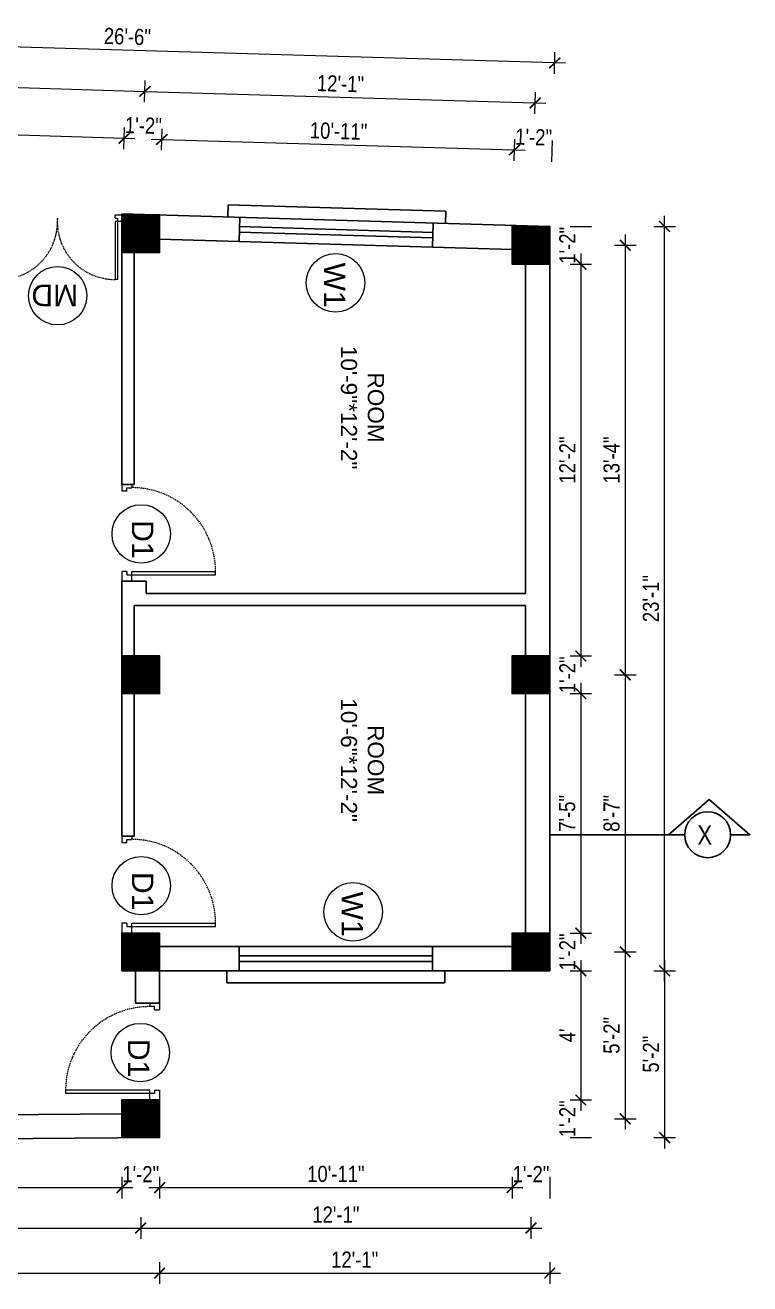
# Model space of a CAD drawing. Header units: inches. Extents: x -9985691 to 3643, y -3270716 to 4788.
# Drawn here: x -4964592.8 to -4964323.3, y -3264200.2 to -3263732.4 of the extents above; entities that cross this region are included whole.
import ezdxf

# ---------------------------------------------------------------- set-up
doc = ezdxf.new("R2010")
doc.units = ezdxf.units.IN
doc.header["$LTSCALE"] = 2
doc.header["$MEASUREMENT"] = 0
doc.header["$PDMODE"] = 34
doc.linetypes.add('HIDDEN', pattern=[0.375, 0.25, -0.125])
doc.layers.get('0').update_dxf_attribs({"linetype": 'CONTINUOUS'})
doc.layers.get('DEFPOINTS').update_dxf_attribs({"color": 141, "linetype": 'CONTINUOUS'})
doc.layers.add('A-Hatch', color=7, linetype='CONTINUOUS')
for name, color, linetype, lineweight in [('Annotate-Lite.w', 177, 'CONTINUOUS', 9), ('DIM 1-100', 4, 'CONTINUOUS', 13), ('Door-Window.w', 4, 'CONTINUOUS', 15), ('TEXT', 181, 'CONTINUOUS', 25)]:
    doc.layers.add(name, color=color, linetype=linetype, lineweight=lineweight)
doc.styles.add('ARAIL', font='ARIALN.TTF')
doc.styles.add('arial.', font='arial.ttf')
doc.styles.add('gaurav', font='arial.ttf')
doc.styles.get("Standard").update_dxf_attribs({"font": 'ARIALN.TTF'})
doc.dimstyles.new('1 by 96', dxfattribs={"dimtxt": 6, "dimasz": 4, "dimexe": 4, "dimexo": 4, "dimgap": 2, "dimtad": 1, "dimdec": 0, "dimzin": 0, "dimdsep": 46, "dimlunit": 4, "dimtxsty": 'Standard', "dimblk": 'ARCHTICK', "dimcen": 0, "dimdle": 4, "dimadec": 0, "dimazin": 0, "dimtfac": 1, "dimtdec": 0, "dimtix": 1, "dimtofl": 0, "dimtmove": 1, "dimatfit": 3, "dimldrblk": 'ARCHTICK', "dimfxl": 4, "dimfxlon": 1, "dimtolj": 1, "dimtzin": 0, "dimlwd": -1, "dimlwe": -1, "dimarcsym": 0})

# ---------------------------------------------------------------- blocks, each defined once
blk = doc.blocks.new('FDFDRE')
at = {"ltscale": 3}
for p, q in [((165701.11, -58637.82), (165701.1, -58641.5)), ((165704.78, -58637.83), (165701.11, -58637.82)), ((165704.78, -58639.66), (165703.55, -58639.66)), ((165703.55, -58639.66), (165703.55, -58641.5)), ((165704.78, -58639.66), (165704.78, -58637.83)), ((165766.98, -58637.83), (165770.65, -58637.82)), ((165766.98, -58639.66), (165766.98, -58637.83)), ((165766.98, -58639.66), (165768.2, -58639.66)), ((165768.2, -58639.66), (165768.2, -58641.5)), ((165770.65, -58637.82), (165770.65, -58641.5)), ((165701.1, -58641.5), (165703.55, -58641.5)), ((165703.55, -58641.5), (165703.53, -58672.63)), ((165703.55, -58641.5), (165704.78, -58641.5)), ((165704.78, -58641.5), (165704.76, -58672.65)), ((165766.98, -58641.5), (165767, -58672.65)), ((165768.2, -58641.5), (165766.98, -58641.5)), ((165770.65, -58641.5), (165768.2, -58641.5)), ((165768.2, -58641.5), (165768.22, -58672.63)), ((165703.53, -58672.63), (165704.76, -58672.65)), ((165768.22, -58672.63), (165767, -58672.65))]:
    blk.add_line(p, q, dxfattribs=at)
at = {"layer": 'Door-Window.w', "color": 9, "linetype": 'HIDDEN', "lineweight": 18}
for centre, start, end in [((165704.78, -58641.5), 269.96183, 3.38353), ((165766.98, -58641.5), 176.61647, 270.03817)]:
    blk.add_arc(centre, 31.16, start, end, dxfattribs=at)
blk = doc.blocks.new('3-0')
at = {"ltscale": 3}
for p, q in [((11063.05, 10097.68), (11065.97, 10099.9)), ((11063.05, 10097.68), (11064.53, 10095.73)), ((11065.25, 10097.81), (11066.71, 10098.92)), ((11065.99, 10096.84), (11065.25, 10097.81)), ((11065.97, 10099.9), (11066.71, 10098.92)), ((11065.99, 10096.84), (11064.53, 10095.73)), ((11085.5, 10074.13), (11110.32, 10092.96)), ((11111.05, 10091.97), (11110.32, 10092.96)), ((11086.24, 10073.15), (11111.05, 10091.97)), ((11086.24, 10073.15), (11085.5, 10074.13)), ((11084.04, 10073.02), (11082.57, 10071.91)), ((11082.57, 10071.91), (11084.79, 10068.98)), ((11084.04, 10073.02), (11084.78, 10072.04)), ((11084.78, 10072.04), (11086.24, 10073.15)), ((11084.79, 10068.98), (11087.72, 10071.2)), ((11087.72, 10071.2), (11086.24, 10073.15))]:
    blk.add_line(p, q, dxfattribs=at)
at = {"layer": 'Door-Window.w', "color": 9, "linetype": 'HIDDEN', "lineweight": 18}
blk.add_arc((11085.5, 10074.13), 31.16, 37.1906, 127.1465, dxfattribs=at)
blk = doc.blocks.new('*D1332')
at = {"layer": 'DEFPOINTS', "color": 0, "ltscale": 0.5, "transparency": 16777216}
for p in [(-4964397.7, -3263807.25), (-4964397.7, -3263821.25), (-4964386.16, -3263821.25)]:
    blk.add_point(p, dxfattribs=at)
at = {"layer": 'DIM 1-100', "color": 0, "ltscale": 0.5, "transparency": 16777216}
for p, q in [((-4964390.16, -3263807.25), (-4964382.16, -3263807.25)), ((-4964390.16, -3263821.25), (-4964382.16, -3263821.25))]:
    blk.add_line(p, q, dxfattribs=at)
at = {"layer": 'DIM 1-100', "color": 0, "ltscale": 0.5, "transparency": 16777216, "insert": (-4964391.17, -3263814.25), "char_height": 6, "attachment_point": 5, "rotation": 90}
blk.add_mtext('\\A1;1\'-2"', dxfattribs=at)
blk = doc.blocks.new('_ArchTick')
at = {"color": 0, "linetype": 'ByBlock', "const_width": 0.15}
blk.add_lwpolyline([(-0.5, -0.5), (0.5, 0.5)], dxfattribs=at)
blk = doc.blocks.new('*D1333')
at = {"layer": 'DEFPOINTS', "color": 0, "ltscale": 0.5, "transparency": 16777216}
for p in [(-4964397.7, -3263821.25), (-4964397.7, -3263966.89), (-4964386.16, -3263966.89)]:
    blk.add_point(p, dxfattribs=at)
at = {"layer": 'DIM 1-100', "color": 0, "ltscale": 0.5, "transparency": 16777216}
for p, q in [((-4964390.16, -3263821.25), (-4964382.16, -3263821.25)), ((-4964386.16, -3263817.25), (-4964386.16, -3263970.89)), ((-4964390.16, -3263966.89), (-4964382.16, -3263966.89))]:
    blk.add_line(p, q, dxfattribs=at)
at = {"layer": 'DIM 1-100', "color": 0, "ltscale": 0.5, "transparency": 16777216, "xscale": 4, "yscale": 4, "zscale": 4}
for p, rotation in [((-4964386.16, -3263821.25), 90), ((-4964386.16, -3263966.89), 270)]:
    blk.add_blockref('_ArchTick', p, dxfattribs=dict(at, rotation=rotation))
at = {"layer": 'DIM 1-100', "color": 0, "ltscale": 0.5, "transparency": 16777216, "insert": (-4964391.17, -3263894.07), "char_height": 6, "attachment_point": 5, "rotation": 90}
blk.add_mtext('\\A1;12\'-2"', dxfattribs=at)
blk = doc.blocks.new('*D1334')
at = {"layer": 'DEFPOINTS', "color": 0, "ltscale": 0.5, "transparency": 16777216}
for p in [(-4964397.7, -3263966.89), (-4964397.7, -3263980.89), (-4964386.16, -3263980.89)]:
    blk.add_point(p, dxfattribs=at)
at = {"layer": 'DIM 1-100', "color": 0, "ltscale": 0.5, "transparency": 16777216}
for p, q in [((-4964390.16, -3263966.89), (-4964382.16, -3263966.89)), ((-4964390.16, -3263980.89), (-4964382.16, -3263980.89))]:
    blk.add_line(p, q, dxfattribs=at)
at = {"layer": 'DIM 1-100', "color": 0, "ltscale": 0.5, "transparency": 16777216, "insert": (-4964391.17, -3263973.89), "char_height": 6, "attachment_point": 5, "rotation": 90}
blk.add_mtext('\\A1;1\'-2"', dxfattribs=at)
blk = doc.blocks.new('*D1335')
at = {"layer": 'DEFPOINTS', "color": 0, "ltscale": 0.5, "transparency": 16777216}
for p in [(-4964397.7, -3263980.89), (-4964397.7, -3264069.89), (-4964386.16, -3264069.89)]:
    blk.add_point(p, dxfattribs=at)
at = {"layer": 'DIM 1-100', "color": 0, "ltscale": 0.5, "transparency": 16777216}
for p, q in [((-4964390.16, -3263980.89), (-4964382.16, -3263980.89)), ((-4964386.16, -3263976.89), (-4964386.16, -3264073.89)), ((-4964390.16, -3264069.89), (-4964382.16, -3264069.89))]:
    blk.add_line(p, q, dxfattribs=at)
at = {"layer": 'DIM 1-100', "color": 0, "ltscale": 0.5, "transparency": 16777216, "xscale": 4, "yscale": 4, "zscale": 4}
for p, rotation in [((-4964386.16, -3263980.89), 90), ((-4964386.16, -3264069.89), 270)]:
    blk.add_blockref('_ArchTick', p, dxfattribs=dict(at, rotation=rotation))
at = {"layer": 'DIM 1-100', "color": 0, "ltscale": 0.5, "transparency": 16777216, "insert": (-4964391.21, -3264025.39), "char_height": 6, "attachment_point": 5, "rotation": 90}
blk.add_mtext('\\A1;7\'-5"', dxfattribs=at)
blk = doc.blocks.new('*D1336')
at = {"layer": 'DEFPOINTS', "color": 0, "ltscale": 0.5, "transparency": 16777216}
for p in [(-4964397.7, -3264069.89), (-4964397.7, -3264083.89), (-4964386.16, -3264083.89)]:
    blk.add_point(p, dxfattribs=at)
at = {"layer": 'DIM 1-100', "color": 0, "ltscale": 0.5, "transparency": 16777216}
for p, q in [((-4964390.16, -3264069.89), (-4964382.16, -3264069.89)), ((-4964390.16, -3264083.89), (-4964382.16, -3264083.89))]:
    blk.add_line(p, q, dxfattribs=at)
at = {"layer": 'DIM 1-100', "color": 0, "ltscale": 0.5, "transparency": 16777216, "insert": (-4964391.17, -3264076.89), "char_height": 6, "attachment_point": 5, "rotation": 90}
blk.add_mtext('\\A1;1\'-2"', dxfattribs=at)
blk = doc.blocks.new('*D1337')
at = {"layer": 'DEFPOINTS', "color": 0, "ltscale": 0.5, "transparency": 16777216}
for p in [(-4964397.7, -3264083.89), (-4964542.82, -3264131.91), (-4964386.16, -3264131.91)]:
    blk.add_point(p, dxfattribs=at)
at = {"layer": 'DIM 1-100', "color": 0, "ltscale": 0.5, "transparency": 16777216}
for p, q in [((-4964386.16, -3264079.89), (-4964386.16, -3264135.91)), ((-4964390.16, -3264083.89), (-4964382.16, -3264083.89)), ((-4964390.16, -3264131.91), (-4964382.16, -3264131.91))]:
    blk.add_line(p, q, dxfattribs=at)
at = {"layer": 'DIM 1-100', "color": 0, "ltscale": 0.5, "transparency": 16777216, "xscale": 4, "yscale": 4, "zscale": 4}
for p, rotation in [((-4964386.16, -3264083.89), 90), ((-4964386.16, -3264131.91), 270)]:
    blk.add_blockref('_ArchTick', p, dxfattribs=dict(at, rotation=rotation))
at = {"layer": 'DIM 1-100', "color": 0, "ltscale": 0.5, "transparency": 16777216, "insert": (-4964391.16, -3264107.9), "char_height": 6, "attachment_point": 5, "rotation": 90}
blk.add_mtext("\\A1;4'", dxfattribs=at)
blk = doc.blocks.new('*D1338')
at = {"layer": 'DEFPOINTS', "color": 0, "ltscale": 0.5, "transparency": 16777216}
for p in [(-4964542.82, -3264131.91), (-4964542.82, -3264145.91), (-4964386.16, -3264145.91)]:
    blk.add_point(p, dxfattribs=at)
at = {"layer": 'DIM 1-100', "color": 0, "ltscale": 0.5, "transparency": 16777216}
for p, q in [((-4964390.16, -3264131.91), (-4964382.16, -3264131.91)), ((-4964390.16, -3264145.91), (-4964382.16, -3264145.91))]:
    blk.add_line(p, q, dxfattribs=at)
at = {"layer": 'DIM 1-100', "color": 0, "ltscale": 0.5, "transparency": 16777216, "insert": (-4964391.17, -3264138.91), "char_height": 6, "attachment_point": 5, "rotation": 90}
blk.add_mtext('\\A1;1\'-2"', dxfattribs=at)
blk = doc.blocks.new('*D1339')
at = {"layer": 'DEFPOINTS', "color": 0, "ltscale": 0.5, "transparency": 16777216}
for p in [(-4964404.7, -3263814.25), (-4964404.7, -3263973.89), (-4964369.63, -3263973.89)]:
    blk.add_point(p, dxfattribs=at)
at = {"layer": 'DIM 1-100', "color": 0, "ltscale": 0.5, "transparency": 16777216}
for p, q in [((-4964369.63, -3263810.25), (-4964369.63, -3263977.89)), ((-4964373.63, -3263814.25), (-4964365.63, -3263814.25)), ((-4964373.63, -3263973.89), (-4964365.63, -3263973.89))]:
    blk.add_line(p, q, dxfattribs=at)
at = {"layer": 'DIM 1-100', "color": 0, "ltscale": 0.5, "transparency": 16777216, "xscale": 4, "yscale": 4, "zscale": 4}
for p, rotation in [((-4964369.63, -3263814.25), 90), ((-4964369.63, -3263973.89), 270)]:
    blk.add_blockref('_ArchTick', p, dxfattribs=dict(at, rotation=rotation))
at = {"layer": 'DIM 1-100', "color": 0, "ltscale": 0.5, "transparency": 16777216, "insert": (-4964374.7, -3263894.07), "char_height": 6, "attachment_point": 5, "rotation": 90}
blk.add_mtext('\\A1;13\'-4"', dxfattribs=at)
blk = doc.blocks.new('*D1340')
at = {"layer": 'DEFPOINTS', "color": 0, "ltscale": 0.5, "transparency": 16777216}
for p in [(-4964404.7, -3263973.89), (-4964404.7, -3264076.89), (-4964369.63, -3264076.89)]:
    blk.add_point(p, dxfattribs=at)
at = {"layer": 'DIM 1-100', "color": 0, "ltscale": 0.5, "transparency": 16777216}
for p, q in [((-4964369.63, -3263969.89), (-4964369.63, -3264080.89)), ((-4964373.63, -3263973.89), (-4964365.63, -3263973.89)), ((-4964373.63, -3264076.89), (-4964365.63, -3264076.89))]:
    blk.add_line(p, q, dxfattribs=at)
at = {"layer": 'DIM 1-100', "color": 0, "ltscale": 0.5, "transparency": 16777216, "xscale": 4, "yscale": 4, "zscale": 4}
for p, rotation in [((-4964369.63, -3263973.89), 90), ((-4964369.63, -3264076.89), 270)]:
    blk.add_blockref('_ArchTick', p, dxfattribs=dict(at, rotation=rotation))
at = {"layer": 'DIM 1-100', "color": 0, "ltscale": 0.5, "transparency": 16777216, "insert": (-4964374.7, -3264025.39), "char_height": 6, "attachment_point": 5, "rotation": 90}
blk.add_mtext('\\A1;8\'-7"', dxfattribs=at)
blk = doc.blocks.new('*D1341')
at = {"layer": 'DEFPOINTS', "color": 0, "ltscale": 0.5, "transparency": 16777216}
for p in [(-4964404.7, -3264076.89), (-4964549.82, -3264138.91), (-4964369.63, -3264138.91)]:
    blk.add_point(p, dxfattribs=at)
at = {"layer": 'DIM 1-100', "color": 0, "ltscale": 0.5, "transparency": 16777216}
for p, q in [((-4964369.63, -3264072.89), (-4964369.63, -3264142.91)), ((-4964373.63, -3264076.89), (-4964365.63, -3264076.89)), ((-4964373.63, -3264138.91), (-4964365.63, -3264138.91))]:
    blk.add_line(p, q, dxfattribs=at)
at = {"layer": 'DIM 1-100', "color": 0, "ltscale": 0.5, "transparency": 16777216, "xscale": 4, "yscale": 4, "zscale": 4}
for p, rotation in [((-4964369.63, -3264076.89), 90), ((-4964369.63, -3264138.91), 270)]:
    blk.add_blockref('_ArchTick', p, dxfattribs=dict(at, rotation=rotation))
at = {"layer": 'DIM 1-100', "color": 0, "ltscale": 0.5, "transparency": 16777216, "insert": (-4964374.7, -3264107.9), "char_height": 6, "attachment_point": 5, "rotation": 90}
blk.add_mtext('\\A1;5\'-2"', dxfattribs=at)
blk = doc.blocks.new('*D1342')
at = {"layer": 'DEFPOINTS', "color": 0, "ltscale": 0.5, "transparency": 16777216}
for p in [(-4964397.7, -3263807.25), (-4964355, -3263807.25), (-4964397.7, -3264083.89)]:
    blk.add_point(p, dxfattribs=at)
at = {"layer": 'DIM 1-100', "color": 0, "ltscale": 0.5, "transparency": 16777216}
for p, q in [((-4964359, -3263807.25), (-4964351, -3263807.25)), ((-4964355, -3264087.89), (-4964355, -3263803.25)), ((-4964359, -3264083.89), (-4964351, -3264083.89))]:
    blk.add_line(p, q, dxfattribs=at)
at = {"layer": 'DIM 1-100', "color": 0, "ltscale": 0.5, "transparency": 16777216, "xscale": 4, "yscale": 4, "zscale": 4}
for p, rotation in [((-4964355, -3263807.25), 90), ((-4964355, -3264083.89), 270)]:
    blk.add_blockref('_ArchTick', p, dxfattribs=dict(at, rotation=rotation))
at = {"layer": 'DIM 1-100', "color": 0, "ltscale": 0.5, "transparency": 16777216, "insert": (-4964360.06, -3263945.57), "char_height": 6, "attachment_point": 5, "rotation": 90}
blk.add_mtext('\\A1;23\'-1"', dxfattribs=at)
blk = doc.blocks.new('*D1343')
at = {"layer": 'DEFPOINTS', "color": 0, "ltscale": 0.5, "transparency": 16777216}
for p in [(-4964397.7, -3264083.89), (-4964542.82, -3264145.91), (-4964355, -3264145.91)]:
    blk.add_point(p, dxfattribs=at)
at = {"layer": 'DIM 1-100', "color": 0, "ltscale": 0.5, "transparency": 16777216}
for p, q in [((-4964355, -3264079.89), (-4964355, -3264149.91)), ((-4964359, -3264083.89), (-4964351, -3264083.89)), ((-4964359, -3264145.91), (-4964351, -3264145.91))]:
    blk.add_line(p, q, dxfattribs=at)
at = {"layer": 'DIM 1-100', "color": 0, "ltscale": 0.5, "transparency": 16777216, "xscale": 4, "yscale": 4, "zscale": 4}
for p, rotation in [((-4964355, -3264083.89), 90), ((-4964355, -3264145.91), 270)]:
    blk.add_blockref('_ArchTick', p, dxfattribs=dict(at, rotation=rotation))
at = {"layer": 'DIM 1-100', "color": 0, "ltscale": 0.5, "transparency": 16777216, "insert": (-4964360.06, -3264114.9), "char_height": 6, "attachment_point": 5, "rotation": 90}
blk.add_mtext('\\A1;5\'-2"', dxfattribs=at)
blk = doc.blocks.new('*D1344')
at = {"layer": 'DEFPOINTS', "color": 0, "ltscale": 0.5, "transparency": 16777216}
for p in [(-4964541.99, -3263774.93), (-4964556.82, -3263802.52), (-4964542.82, -3263802.93)]:
    blk.add_point(p, dxfattribs=at)
at = {"layer": 'DIM 1-100', "color": 0, "ltscale": 0.5, "transparency": 16777216}
for p, q in [((-4964556.11, -3263778.52), (-4964555.87, -3263770.52)), ((-4964542.11, -3263778.93), (-4964541.87, -3263770.94))]:
    blk.add_line(p, q, dxfattribs=at)
at = {"layer": 'DIM 1-100', "color": 0, "ltscale": 0.5, "transparency": 16777216, "insert": (-4964548.84, -3263769.72), "char_height": 6, "attachment_point": 5, "rotation": 358.2969}
blk.add_mtext('\\A1;1\'-2"', dxfattribs=at)
blk = doc.blocks.new('*D1345')
at = {"layer": 'DEFPOINTS', "color": 0, "ltscale": 0.5, "transparency": 16777216}
for p in [(-4964700.99, -3263770.21), (-4964701.82, -3263798.21), (-4964556.82, -3263802.52)]:
    blk.add_point(p, dxfattribs=at)
at = {"layer": 'DIM 1-100', "color": 0, "ltscale": 0.5, "transparency": 16777216}
for p, q in [((-4964551.99, -3263774.64), (-4964704.99, -3263770.09)), ((-4964701.11, -3263774.21), (-4964700.87, -3263766.21)), ((-4964556.11, -3263778.52), (-4964555.87, -3263770.52))]:
    blk.add_line(p, q, dxfattribs=at)
at = {"layer": 'DIM 1-100', "color": 0, "ltscale": 0.5, "transparency": 16777216, "xscale": 4, "yscale": 4, "zscale": 4}
for p, rotation in [((-4964700.99, -3263770.21), 178.2968649486776), ((-4964555.99, -3263774.52), 358.2968649486776)]:
    blk.add_blockref('_ArchTick', p, dxfattribs=dict(at, rotation=rotation))
at = {"layer": 'DIM 1-100', "color": 0, "ltscale": 0.5, "transparency": 16777216, "insert": (-4964628.34, -3263767.35), "char_height": 6, "attachment_point": 5, "rotation": 358.2969}
blk.add_mtext('\\A1;12\'-1"', dxfattribs=at)
blk = doc.blocks.new('*D1347')
at = {"layer": 'DEFPOINTS', "color": 0, "ltscale": 0.5, "transparency": 16777216}
for p in [(-4964410.85, -3263778.83), (-4964542.82, -3263802.93), (-4964411.7, -3263807.25)]:
    blk.add_point(p, dxfattribs=at)
at = {"layer": 'DIM 1-100', "color": 0, "ltscale": 0.5, "transparency": 16777216}
for p, q in [((-4964545.99, -3263774.82), (-4964406.85, -3263778.95)), ((-4964542.11, -3263778.93), (-4964541.87, -3263770.94)), ((-4964410.97, -3263782.83), (-4964410.73, -3263774.84))]:
    blk.add_line(p, q, dxfattribs=at)
at = {"layer": 'DIM 1-100', "color": 0, "ltscale": 0.5, "transparency": 16777216, "xscale": 4, "yscale": 4, "zscale": 4}
for p, rotation in [((-4964541.99, -3263774.93), 178.2968649486776), ((-4964410.85, -3263778.83), 358.2968649486776)]:
    blk.add_blockref('_ArchTick', p, dxfattribs=dict(at, rotation=rotation))
at = {"layer": 'DIM 1-100', "color": 0, "ltscale": 0.5, "transparency": 16777216, "insert": (-4964476.27, -3263771.82), "char_height": 6, "attachment_point": 5, "rotation": 358.2969}
blk.add_mtext('\\A1;10\'-11"', dxfattribs=at)
blk = doc.blocks.new('*D1348')
at = {"layer": 'DEFPOINTS', "color": 0, "ltscale": 0.5, "transparency": 16777216}
for p in [(-4964396.86, -3263779.25), (-4964411.7, -3263807.25), (-4964397.7, -3263807.25)]:
    blk.add_point(p, dxfattribs=at)
at = {"layer": 'DIM 1-100', "color": 0, "ltscale": 0.5, "transparency": 16777216}
for p, q in [((-4964410.97, -3263782.83), (-4964410.73, -3263774.84)), ((-4964396.98, -3263783.25), (-4964396.74, -3263775.25))]:
    blk.add_line(p, q, dxfattribs=at)
at = {"layer": 'DIM 1-100', "color": 0, "ltscale": 0.5, "transparency": 16777216, "insert": (-4964403.71, -3263774.03), "char_height": 6, "attachment_point": 5, "rotation": 358.2969}
blk.add_mtext('\\A1;1\'-2"', dxfattribs=at)
blk = doc.blocks.new('*D1349')
at = {"layer": 'DEFPOINTS', "color": 0, "ltscale": 0.5, "transparency": 16777216}
for p in [(-4964548.25, -3263757.04), (-4964708.82, -3263805.21), (-4964549.82, -3263809.93)]:
    blk.add_point(p, dxfattribs=at)
at = {"layer": 'DIM 1-100', "color": 0, "ltscale": 0.5, "transparency": 16777216}
for p, q in [((-4964707.37, -3263756.31), (-4964707.13, -3263748.31)), ((-4964711.25, -3263752.19), (-4964544.25, -3263757.16)), ((-4964548.37, -3263761.04), (-4964548.13, -3263753.04))]:
    blk.add_line(p, q, dxfattribs=at)
at = {"layer": 'DIM 1-100', "color": 0, "ltscale": 0.5, "transparency": 16777216, "xscale": 4, "yscale": 4, "zscale": 4}
for p, rotation in [((-4964707.25, -3263752.31), 178.2968649667786), ((-4964548.25, -3263757.04), 358.2968649667786)]:
    blk.add_blockref('_ArchTick', p, dxfattribs=dict(at, rotation=rotation))
at = {"layer": 'DIM 1-100', "color": 0, "ltscale": 0.5, "transparency": 16777216, "insert": (-4964627.6, -3263749.61), "char_height": 6, "attachment_point": 5, "rotation": 358.2969}
blk.add_mtext('\\A1;13\'-3"', dxfattribs=at)
blk = doc.blocks.new('*D1350')
at = {"layer": 'DEFPOINTS', "color": 0, "ltscale": 0.5, "transparency": 16777216}
for p in [(-4964403.12, -3263761.35), (-4964549.82, -3263809.93), (-4964404.7, -3263814.25)]:
    blk.add_point(p, dxfattribs=at)
at = {"layer": 'DIM 1-100', "color": 0, "ltscale": 0.5, "transparency": 16777216}
for p, q in [((-4964548.37, -3263761.04), (-4964548.13, -3263753.04)), ((-4964552.25, -3263756.92), (-4964399.12, -3263761.47)), ((-4964403.24, -3263765.35), (-4964403, -3263757.35))]:
    blk.add_line(p, q, dxfattribs=at)
at = {"layer": 'DIM 1-100', "color": 0, "ltscale": 0.5, "transparency": 16777216, "xscale": 4, "yscale": 4, "zscale": 4}
for p, rotation in [((-4964548.25, -3263757.04), 178.2968649486776), ((-4964403.12, -3263761.35), 358.2968649486776)]:
    blk.add_blockref('_ArchTick', p, dxfattribs=dict(at, rotation=rotation))
at = {"layer": 'DIM 1-100', "color": 0, "ltscale": 0.5, "transparency": 16777216, "insert": (-4964475.54, -3263754.18), "char_height": 6, "attachment_point": 5, "rotation": 358.2969}
blk.add_mtext('\\A1;12\'-1"', dxfattribs=at)
blk = doc.blocks.new('*D1351')
at = {"layer": 'DEFPOINTS', "color": 0, "ltscale": 0.5, "transparency": 16777216}
for p in [(-4964714.02, -3263737.04), (-4964715.82, -3263797.79), (-4964397.7, -3263807.25)]:
    blk.add_point(p, dxfattribs=at)
at = {"layer": 'DIM 1-100', "color": 0, "ltscale": 0.5, "transparency": 16777216}
for p, q in [((-4964391.89, -3263746.62), (-4964718.01, -3263736.92)), ((-4964714.14, -3263741.04), (-4964713.9, -3263733.04)), ((-4964396.01, -3263750.5), (-4964395.77, -3263742.5))]:
    blk.add_line(p, q, dxfattribs=at)
at = {"layer": 'DIM 1-100', "color": 0, "ltscale": 0.5, "transparency": 16777216, "xscale": 4, "yscale": 4, "zscale": 4}
for p, rotation in [((-4964714.02, -3263737.04), 178.2968649667986), ((-4964395.89, -3263746.5), 358.2968649667986)]:
    blk.add_blockref('_ArchTick', p, dxfattribs=dict(at, rotation=rotation))
at = {"layer": 'DIM 1-100', "color": 0, "ltscale": 0.5, "transparency": 16777216, "insert": (-4964554.8, -3263736.71), "char_height": 6, "attachment_point": 5, "rotation": 358.2969}
blk.add_mtext('\\A1;26\'-6"', dxfattribs=at)
blk = doc.blocks.new('*D1361')
at = {"layer": 'DEFPOINTS', "color": 0, "ltscale": 0.5, "transparency": 16777216}
for p in [(-4964701.82, -3264147.14), (-4964556.82, -3264145.91), (-4964556.82, -3264164.49)]:
    blk.add_point(p, dxfattribs=at)
at = {"layer": 'DIM 1-100', "color": 0, "ltscale": 0.5, "transparency": 16777216}
for p, q in [((-4964701.82, -3264160.49), (-4964701.82, -3264168.49)), ((-4964556.82, -3264160.49), (-4964556.82, -3264168.49)), ((-4964705.82, -3264164.49), (-4964552.82, -3264164.49))]:
    blk.add_line(p, q, dxfattribs=at)
at = {"layer": 'DIM 1-100', "color": 0, "ltscale": 0.5, "transparency": 16777216, "xscale": 4, "yscale": 4, "zscale": 4, "rotation": 180}
blk.add_blockref('_ArchTick', (-4964701.82, -3264164.49), dxfattribs=at)
at = {"layer": 'DIM 1-100', "color": 0, "ltscale": 0.5, "transparency": 16777216, "xscale": 4, "yscale": 4, "zscale": 4}
blk.add_blockref('_ArchTick', (-4964556.82, -3264164.49), dxfattribs=at)
at = {"layer": 'DIM 1-100', "color": 0, "ltscale": 0.5, "transparency": 16777216, "insert": (-4964629.32, -3264159.47), "char_height": 6, "attachment_point": 5}
blk.add_mtext('\\A1;12\'-1"', dxfattribs=at)
blk = doc.blocks.new('*D1362')
at = {"layer": 'DEFPOINTS', "color": 0, "ltscale": 0.5, "transparency": 16777216}
for p in [(-4964556.82, -3264145.91), (-4964542.82, -3264145.91), (-4964542.82, -3264164.49)]:
    blk.add_point(p, dxfattribs=at)
at = {"layer": 'DIM 1-100', "color": 0, "ltscale": 0.5, "transparency": 16777216}
for p, q in [((-4964556.82, -3264160.49), (-4964556.82, -3264168.49)), ((-4964542.82, -3264160.49), (-4964542.82, -3264168.49))]:
    blk.add_line(p, q, dxfattribs=at)
at = {"layer": 'DIM 1-100', "color": 0, "ltscale": 0.5, "transparency": 16777216, "insert": (-4964549.82, -3264159.47), "char_height": 6, "attachment_point": 5}
blk.add_mtext('\\A1;1\'-2"', dxfattribs=at)
blk = doc.blocks.new('*D1363')
at = {"layer": 'DEFPOINTS', "color": 0, "ltscale": 0.5, "transparency": 16777216}
for p in [(-4964411.7, -3264083.89), (-4964542.82, -3264145.91), (-4964411.7, -3264164.49)]:
    blk.add_point(p, dxfattribs=at)
at = {"layer": 'DIM 1-100', "color": 0, "ltscale": 0.5, "transparency": 16777216}
for p, q in [((-4964542.82, -3264160.49), (-4964542.82, -3264168.49)), ((-4964411.7, -3264160.49), (-4964411.7, -3264168.49)), ((-4964546.82, -3264164.49), (-4964407.7, -3264164.49))]:
    blk.add_line(p, q, dxfattribs=at)
at = {"layer": 'DIM 1-100', "color": 0, "ltscale": 0.5, "transparency": 16777216, "xscale": 4, "yscale": 4, "zscale": 4, "rotation": 180}
blk.add_blockref('_ArchTick', (-4964542.82, -3264164.49), dxfattribs=at)
at = {"layer": 'DIM 1-100', "color": 0, "ltscale": 0.5, "transparency": 16777216, "xscale": 4, "yscale": 4, "zscale": 4}
blk.add_blockref('_ArchTick', (-4964411.7, -3264164.49), dxfattribs=at)
at = {"layer": 'DIM 1-100', "color": 0, "ltscale": 0.5, "transparency": 16777216, "insert": (-4964477.26, -3264159.42), "char_height": 6, "attachment_point": 5}
blk.add_mtext('\\A1;10\'-11"', dxfattribs=at)
blk = doc.blocks.new('*D1364')
at = {"layer": 'DEFPOINTS', "color": 0, "ltscale": 0.5, "transparency": 16777216}
for p in [(-4964411.7, -3264083.89), (-4964397.7, -3264083.89), (-4964397.7, -3264164.49)]:
    blk.add_point(p, dxfattribs=at)
at = {"layer": 'DIM 1-100', "color": 0, "ltscale": 0.5, "transparency": 16777216}
for p, q in [((-4964411.7, -3264160.49), (-4964411.7, -3264168.49)), ((-4964397.7, -3264160.49), (-4964397.7, -3264168.49))]:
    blk.add_line(p, q, dxfattribs=at)
at = {"layer": 'DIM 1-100', "color": 0, "ltscale": 0.5, "transparency": 16777216, "insert": (-4964404.7, -3264159.47), "char_height": 6, "attachment_point": 5}
blk.add_mtext('\\A1;1\'-2"', dxfattribs=at)
blk = doc.blocks.new('*D1365')
at = {"layer": 'DEFPOINTS', "color": 0, "ltscale": 0.5, "transparency": 16777216}
for p in [(-4964549.82, -3264138.91), (-4964708.82, -3264140.14), (-4964549.82, -3264179.51)]:
    blk.add_point(p, dxfattribs=at)
at = {"layer": 'DIM 1-100', "color": 0, "ltscale": 0.5, "transparency": 16777216}
for p, q in [((-4964708.82, -3264175.51), (-4964708.82, -3264183.51)), ((-4964549.82, -3264175.51), (-4964549.82, -3264183.51)), ((-4964712.82, -3264179.51), (-4964545.82, -3264179.51))]:
    blk.add_line(p, q, dxfattribs=at)
at = {"layer": 'DIM 1-100', "color": 0, "ltscale": 0.5, "transparency": 16777216, "xscale": 4, "yscale": 4, "zscale": 4, "rotation": 180}
blk.add_blockref('_ArchTick', (-4964708.82, -3264179.51), dxfattribs=at)
at = {"layer": 'DIM 1-100', "color": 0, "ltscale": 0.5, "transparency": 16777216, "xscale": 4, "yscale": 4, "zscale": 4}
blk.add_blockref('_ArchTick', (-4964549.82, -3264179.51), dxfattribs=at)
at = {"layer": 'DIM 1-100', "color": 0, "ltscale": 0.5, "transparency": 16777216, "insert": (-4964629.32, -3264174.45), "char_height": 6, "attachment_point": 5}
blk.add_mtext('\\A1;13\'-3"', dxfattribs=at)
blk = doc.blocks.new('*D1366')
at = {"layer": 'DEFPOINTS', "color": 0, "ltscale": 0.5, "transparency": 16777216}
for p in [(-4964404.7, -3264076.89), (-4964549.82, -3264138.91), (-4964404.7, -3264179.51)]:
    blk.add_point(p, dxfattribs=at)
at = {"layer": 'DIM 1-100', "color": 0, "ltscale": 0.5, "transparency": 16777216}
for p, q in [((-4964549.82, -3264175.51), (-4964549.82, -3264183.51)), ((-4964404.7, -3264175.51), (-4964404.7, -3264183.51)), ((-4964553.82, -3264179.51), (-4964400.7, -3264179.51))]:
    blk.add_line(p, q, dxfattribs=at)
at = {"layer": 'DIM 1-100', "color": 0, "ltscale": 0.5, "transparency": 16777216, "xscale": 4, "yscale": 4, "zscale": 4, "rotation": 180}
blk.add_blockref('_ArchTick', (-4964549.82, -3264179.51), dxfattribs=at)
at = {"layer": 'DIM 1-100', "color": 0, "ltscale": 0.5, "transparency": 16777216, "xscale": 4, "yscale": 4, "zscale": 4}
blk.add_blockref('_ArchTick', (-4964404.7, -3264179.51), dxfattribs=at)
at = {"layer": 'DIM 1-100', "color": 0, "ltscale": 0.5, "transparency": 16777216, "insert": (-4964477.26, -3264174.5), "char_height": 6, "attachment_point": 5}
blk.add_mtext('\\A1;12\'-1"', dxfattribs=at)
blk = doc.blocks.new('*D1367')
at = {"layer": 'DEFPOINTS', "color": 0, "ltscale": 0.5, "transparency": 16777216}
for p in [(-4964715.82, -3264147.25), (-4964542.82, -3264145.91), (-4964542.82, -3264196.24)]:
    blk.add_point(p, dxfattribs=at)
at = {"layer": 'DIM 1-100', "color": 0, "ltscale": 0.5, "transparency": 16777216}
for p, q in [((-4964715.82, -3264192.24), (-4964715.82, -3264200.24)), ((-4964542.82, -3264192.24), (-4964542.82, -3264200.24)), ((-4964719.82, -3264196.24), (-4964538.82, -3264196.24))]:
    blk.add_line(p, q, dxfattribs=at)
at = {"layer": 'DIM 1-100', "color": 0, "ltscale": 0.5, "transparency": 16777216, "xscale": 4, "yscale": 4, "zscale": 4, "rotation": 180}
blk.add_blockref('_ArchTick', (-4964715.82, -3264196.24), dxfattribs=at)
at = {"layer": 'DIM 1-100', "color": 0, "ltscale": 0.5, "transparency": 16777216, "xscale": 4, "yscale": 4, "zscale": 4}
blk.add_blockref('_ArchTick', (-4964542.82, -3264196.24), dxfattribs=at)
at = {"layer": 'DIM 1-100', "color": 0, "ltscale": 0.5, "transparency": 16777216, "insert": (-4964629.32, -3264191.18), "char_height": 6, "attachment_point": 5}
blk.add_mtext('\\A1;14\'-5"', dxfattribs=at)
blk = doc.blocks.new('*D1368')
at = {"layer": 'DEFPOINTS', "color": 0, "ltscale": 0.5, "transparency": 16777216}
for p in [(-4964397.7, -3264083.89), (-4964542.82, -3264145.91), (-4964397.7, -3264196.24)]:
    blk.add_point(p, dxfattribs=at)
at = {"layer": 'DIM 1-100', "color": 0, "ltscale": 0.5, "transparency": 16777216}
for p, q in [((-4964542.82, -3264192.24), (-4964542.82, -3264200.24)), ((-4964397.7, -3264192.24), (-4964397.7, -3264200.24)), ((-4964546.82, -3264196.24), (-4964393.7, -3264196.24))]:
    blk.add_line(p, q, dxfattribs=at)
at = {"layer": 'DIM 1-100', "color": 0, "ltscale": 0.5, "transparency": 16777216, "xscale": 4, "yscale": 4, "zscale": 4, "rotation": 180}
blk.add_blockref('_ArchTick', (-4964542.82, -3264196.24), dxfattribs=at)
at = {"layer": 'DIM 1-100', "color": 0, "ltscale": 0.5, "transparency": 16777216, "xscale": 4, "yscale": 4, "zscale": 4}
blk.add_blockref('_ArchTick', (-4964397.7, -3264196.24), dxfattribs=at)
at = {"layer": 'DIM 1-100', "color": 0, "ltscale": 0.5, "transparency": 16777216, "insert": (-4964470.26, -3264191.23), "char_height": 6, "attachment_point": 5}
blk.add_mtext('\\A1;12\'-1"', dxfattribs=at)

msp = doc.modelspace()

# ---------------------------------------------------------------- hatches: boundary and pattern name
at = {"layer": 'A-Hatch', "ltscale": 0.5}
h = msp.add_hatch(dxfattribs=at)
h.set_pattern_fill('ANSI31', color=256, angle=270)
h.set_pattern_definition([(315, (-1699871.4925, -8238911.81046), (0.0883883476483, 0.0883883476483), [])])
h.paths.add_polyline_path([(-4964542.82, -3263816.93), (-4964542.82, -3263802.93), (-4964556.82, -3263802.93), (-4964556.82, -3263816.93)])
h = msp.add_hatch(dxfattribs=at)
h.set_pattern_fill('ANSI31', color=256, angle=270)
h.set_pattern_definition([(315, (-1699726.36554, -8238916.12568), (0.0883883476483, 0.0883883476483), [])])
h.paths.add_polyline_path([(-4964397.7, -3263821.25), (-4964397.7, -3263807.25), (-4964411.7, -3263807.25), (-4964411.7, -3263821.25)])
h = msp.add_hatch(dxfattribs=at)
h.set_pattern_fill('ANSI31', color=256, angle=270)
h.set_pattern_definition([(315, (-1699871.4925, -8239075.76584), (0.0883883476483, 0.0883883476483), [])])
h.paths.add_polyline_path([(-4964542.82, -3263980.89), (-4964542.82, -3263966.89), (-4964556.82, -3263966.89), (-4964556.82, -3263980.89)])
h = msp.add_hatch(dxfattribs=at)
h.set_pattern_fill('ANSI31', color=256, angle=270)
h.set_pattern_definition([(315, (-1699726.36554, -8239075.76584), (0.0883883476483, 0.0883883476483), [])])
h.paths.add_polyline_path([(-4964397.7, -3263980.89), (-4964397.7, -3263966.89), (-4964411.7, -3263966.89), (-4964411.7, -3263980.89)])
h = msp.add_hatch(dxfattribs=at)
h.set_pattern_fill('ANSI31', color=256, angle=270)
h.set_pattern_definition([(315, (-1699871.4925, -8239178.76584), (0.0883883476483, 0.0883883476483), [])])
h.paths.add_polyline_path([(-4964542.82, -3264083.89), (-4964542.82, -3264069.89), (-4964556.82, -3264069.89), (-4964556.82, -3264083.89)])
h = msp.add_hatch(dxfattribs=at)
h.set_pattern_fill('ANSI31', color=256, angle=270)
h.set_pattern_definition([(315, (-1699726.36554, -8239178.76584), (0.0883883476483, 0.0883883476483), [])])
h.paths.add_polyline_path([(-4964397.7, -3264083.89), (-4964397.7, -3264069.89), (-4964411.7, -3264069.89), (-4964411.7, -3264083.89)])
h = msp.add_hatch(dxfattribs=at)
h.set_pattern_fill('ANSI31', color=256, angle=270)
h.set_pattern_definition([(315, (-1699871.4925, -8239240.79169), (0.0883883476483, 0.0883883476483), [])])
h.paths.add_polyline_path([(-4964542.82, -3264145.91), (-4964542.82, -3264131.91), (-4964556.82, -3264131.91), (-4964556.82, -3264145.91)])

# ---------------------------------------------------------------- linework, layer by layer
at = {"ltscale": 0.5}
for p, q in [((-4964556.82, -3263802.52), (-4964556.82, -3263903.14)), ((-4964517.47, -3263803.69), (-4964517.34, -3263799.19)), ((-4964436.38, -3263801.6), (-4964517.34, -3263799.19)), ((-4964436.51, -3263806.09), (-4964436.38, -3263801.6)), ((-4964513.24, -3263812.82), (-4964512.98, -3263803.82)), ((-4964513.08, -3263807.32), (-4964441.11, -3263809.46)), ((-4964441.27, -3263814.96), (-4964441.01, -3263805.96)), ((-4964411.7, -3263815.84), (-4964542.82, -3263811.94)), ((-4964513.14, -3263809.32), (-4964441.17, -3263811.46)), ((-4964552.32, -3263816.93), (-4964552.32, -3263903.14)), ((-4964406.7, -3263943.64), (-4964406.7, -3263821.25)), ((-4964552.32, -3263903.14), (-4964556.82, -3263903.14)), ((-4964556.82, -3263939.14), (-4964556.82, -3264033.89)), ((-4964552.32, -3263948.14), (-4964552.32, -3263966.89)), ((-4964406.7, -3263948.14), (-4964552.32, -3263948.14)), ((-4964406.7, -3263943.64), (-4964547.82, -3263943.64)), ((-4964406.7, -3263966.89), (-4964406.7, -3263948.14)), ((-4964552.32, -3263980.89), (-4964552.32, -3264033.89)), ((-4964406.7, -3264069.89), (-4964406.7, -3263980.89)), ((-4964552.32, -3264033.89), (-4964556.82, -3264033.89)), ((-4964542.82, -3264074.89), (-4964411.7, -3264074.89)), ((-4964513.26, -3264074.89), (-4964513.26, -3264083.89)), ((-4964513.26, -3264078.39), (-4964441.26, -3264078.39)), ((-4964441.26, -3264074.89), (-4964441.26, -3264083.89)), ((-4964513.26, -3264080.39), (-4964441.26, -3264080.39)), ((-4964552.32, -3264083.89), (-4964397.7, -3264083.89)), ((-4964551.82, -3264083.89), (-4964551.82, -3264095.91)), ((-4964542.82, -3264095.91), (-4964542.82, -3264083.89)), ((-4964517.76, -3264083.89), (-4964517.76, -3264088.39)), ((-4964517.76, -3264088.39), (-4964436.76, -3264088.39)), ((-4964436.76, -3264083.89), (-4964436.76, -3264088.39)), ((-4964542.82, -3264095.91), (-4964551.82, -3264095.91)), ((-4964701.82, -3264138.14), (-4964556.82, -3264137.02))]:
    msp.add_line(p, q, dxfattribs=at)
for points in [[(-4964604.82, -3263801.09), (-4964715.82, -3263797.79), (-4964715.82, -3264147.25), (-4964542.82, -3264145.91)], [(-4964397.7, -3264083.89), (-4964397.7, -3263807.25), (-4964556.82, -3263802.52)], [(-4964556.82, -3263948.14), (-4964556.82, -3263948.14), (-4964556.82, -3263939.14), (-4964547.82, -3263939.14), (-4964547.82, -3263943.64)], [(-4964547.82, -3263948.14), (-4964547.82, -3263948.14), (-4964552.32, -3263948.14)]]:
    msp.add_lwpolyline(points, dxfattribs=at)
for points in [[(-4964542.82, -3263802.93), (-4964542.82, -3263816.93), (-4964556.82, -3263816.93), (-4964556.82, -3263802.93)], [(-4964397.7, -3263807.25), (-4964397.7, -3263821.25), (-4964411.7, -3263821.25), (-4964411.7, -3263807.25)], [(-4964542.82, -3263966.89), (-4964542.82, -3263980.89), (-4964556.82, -3263980.89), (-4964556.82, -3263966.89)], [(-4964397.7, -3263966.89), (-4964397.7, -3263980.89), (-4964411.7, -3263980.89), (-4964411.7, -3263966.89)], [(-4964542.82, -3264069.89), (-4964542.82, -3264083.89), (-4964556.82, -3264083.89), (-4964556.82, -3264069.89)], [(-4964397.7, -3264069.89), (-4964397.7, -3264083.89), (-4964411.7, -3264083.89), (-4964411.7, -3264069.89)], [(-4964542.82, -3264131.91), (-4964542.82, -3264145.91), (-4964556.82, -3264145.91), (-4964556.82, -3264131.91)]]:
    msp.add_lwpolyline(points, close=True, dxfattribs=at)
at = {"layer": 'Annotate-Lite.w', "ltscale": 0.005}
for centre in [(-4964477.38, -3263828.2), (-4964580.72, -3263833), (-4964549.64, -3263921.52), (-4964549.64, -3264052.26), (-4964470.81, -3264062), (-4964550, -3264114.29)]:
    msp.add_circle(centre, 10.86, dxfattribs=at)
at = {"layer": 'TEXT'}
for points in [[(-4964330.44, -3264033.33), (-4964323.3, -3264033.33), (-4964338.44, -3264020.24), (-4964353.58, -3264033.33)], [(-4964397.7, -3264033.33), (-4964347.51, -3264033.33)]]:
    msp.add_lwpolyline(points, dxfattribs=at)
msp.add_circle((-4964338.98, -3264033.33), 8.53, dxfattribs=at)

# ---------------------------------------------------------------- block references
at = {"layer": 'Door-Window.w', "ltscale": 0.005, "xscale": 0.6902152811431093, "yscale": 0.6902152811431093, "zscale": 0.690215281206522, "rotation": 359.999999999704}
msp.add_blockref('FDFDRE', (-5078974.26, -3223330.21), dxfattribs=at)
at = {"layer": 'Door-Window.w', "linetype": 'ByBlock'}
for p, xscale, yscale, zscale, rotation in [((-4979469.67, -3265269.64), 0.9997907823099139, 0.9997907820742985, 0.9997907822730241, 322.8475757040901), ((-4979469.67, -3265400.38), 0.9997907823099139, 0.9997907820742985, 0.9997907822730241, 322.8475757040901), ((-4949629.98, -3265462.41), -0.9997907822323194, 0.9997907819967047, 0.9997907821954303, 37.15242429590975)]:
    msp.add_blockref('3-0', p, dxfattribs=dict(at, xscale=xscale, yscale=yscale, zscale=zscale, rotation=rotation))

# ---------------------------------------------------------------- texts
at = {"layer": 'Annotate-Lite.w', "ltscale": 0.005, "char_height": 8, "style": 'gaurav'}
for s, insert, attachment_point, rotation in [('W1', (-4964473.73, -3263820.66), 1, 270), ('MD', (-4964573.11, -3263836.9), 1, 179.9618), ('D1', (-4964545.09, -3263916.43), 1, 270.0382), ('D1', (-4964545.09, -3264047.17), 1, 270.0382), ('W1', (-4964467.16, -3264054.46), 1, 270), ('D1', (-4964554.56, -3264109.2), 7, 269.9618)]:
    msp.add_mtext_dynamic_manual_height_columns(s, width=8, gutter_width=100, heights=[0], dxfattribs=dict(at, insert=insert, attachment_point=attachment_point, rotation=rotation))
at = {"layer": 'TEXT', "lineweight": -2, "char_height": 6, "attachment_point": 5, "rotation": 270, "style": 'arial.'}
for s, insert in [('ROOM\\P10\'-9"*12\'-2"', (-4964467.42, -3263874.57)), ('ROOM\\P10\'-6"*12\'-2"', (-4964467.42, -3264005.61))]:
    msp.add_mtext_dynamic_manual_height_columns(s, width=45.7314, gutter_width=30, heights=[0], dxfattribs=dict(at, insert=insert))
at = {"layer": 'TEXT', "insert": (-4964342.81, -3264029.83), "char_height": 7.2, "attachment_point": 1, "style": 'ARAIL'}
msp.add_mtext_dynamic_manual_height_columns('X', width=125.4648, gutter_width=90, heights=[0], dxfattribs=at)

# ---------------------------------------------------------------- dimensions: what is measured, and where the dimension line sits
at = {"layer": 'DIM 1-100', "ltscale": 0.5}
for p1, p2, distance, picture, middle in [((-4964397.7, -3263807.25), (-4964715.82, -3263797.79), -60.77, '*D1351', (-4964554.8, -3263736.71)), ((-4964708.82, -3263805.21), (-4964549.82, -3263809.93), 52.92, '*D1349', (-4964627.6, -3263749.61)), ((-4964556.82, -3263802.52), (-4964542.82, -3263802.93), 28.01, '*D1344', (-4964548.84, -3263769.72))]:
    dim = msp.add_aligned_dim(p1=p1, p2=p2, distance=distance, dimstyle='1 by 96', dxfattribs=at)
    dim.commit()
    dim.dimension.update_dxf_attribs({"geometry": picture, "text_midpoint": middle})
for base, p1, p2, angle, picture, middle in [((-4964403.12, -3263761.35), (-4964549.82, -3263809.93), (-4964404.7, -3263814.25), 178.2969, '*D1350', (-4964475.54, -3263754.18)), ((-4964700.99, -3263770.21), (-4964556.82, -3263802.52), (-4964701.82, -3263798.21), 178.2969, '*D1345', (-4964628.34, -3263767.35)), ((-4964410.85, -3263778.83), (-4964542.82, -3263802.93), (-4964411.7, -3263807.25), 178.2969, '*D1347', (-4964476.27, -3263771.82)), ((-4964396.86, -3263779.25), (-4964411.7, -3263807.25), (-4964397.7, -3263807.25), 178.2969, '*D1348', (-4964403.71, -3263774.03)), ((-4964355, -3263807.25), (-4964397.7, -3264083.89), (-4964397.7, -3263807.25), 270, '*D1342', (-4964360.06, -3263945.57)), ((-4964386.16, -3263821.25), (-4964397.7, -3263807.25), (-4964397.7, -3263821.25), 270, '*D1332', (-4964391.17, -3263814.25)), ((-4964369.63, -3263973.89), (-4964404.7, -3263814.25), (-4964404.7, -3263973.89), 270, '*D1339', (-4964374.7, -3263894.07)), ((-4964386.16, -3263966.89), (-4964397.7, -3263821.25), (-4964397.7, -3263966.89), 270, '*D1333', (-4964391.17, -3263894.07)), ((-4964386.16, -3263980.89), (-4964397.7, -3263966.89), (-4964397.7, -3263980.89), 270, '*D1334', (-4964391.17, -3263973.89)), ((-4964369.63, -3264076.89), (-4964404.7, -3263973.89), (-4964404.7, -3264076.89), 270, '*D1340', (-4964374.7, -3264025.39)), ((-4964386.16, -3264069.89), (-4964397.7, -3263980.89), (-4964397.7, -3264069.89), 270, '*D1335', (-4964391.21, -3264025.39)), ((-4964386.16, -3264083.89), (-4964397.7, -3264069.89), (-4964397.7, -3264083.89), 270, '*D1336', (-4964391.17, -3264076.89)), ((-4964369.63, -3264138.91), (-4964404.7, -3264076.89), (-4964549.82, -3264138.91), 270, '*D1341', (-4964374.7, -3264107.9)), ((-4964386.16, -3264131.91), (-4964397.7, -3264083.89), (-4964542.82, -3264131.91), 270, '*D1337', (-4964391.16, -3264107.9)), ((-4964355, -3264145.91), (-4964397.7, -3264083.89), (-4964542.82, -3264145.91), 270, '*D1343', (-4964360.06, -3264114.9)), ((-4964386.16, -3264145.91), (-4964542.82, -3264131.91), (-4964542.82, -3264145.91), 270, '*D1338', (-4964391.17, -3264138.91))]:
    dim = msp.add_linear_dim(base=base, p1=p1, p2=p2, angle=angle, dimstyle='1 by 96', dxfattribs=at)
    dim.commit()
    dim.dimension.update_dxf_attribs({"geometry": picture, "text_midpoint": middle})
for base, p1, p2, picture, middle in [((-4964404.7, -3264179.51), (-4964549.82, -3264138.91), (-4964404.7, -3264076.89), '*D1366', (-4964477.26, -3264174.5)), ((-4964411.7, -3264164.49), (-4964542.82, -3264145.91), (-4964411.7, -3264083.89), '*D1363', (-4964477.26, -3264159.42)), ((-4964397.7, -3264196.24), (-4964542.82, -3264145.91), (-4964397.7, -3264083.89), '*D1368', (-4964470.26, -3264191.23)), ((-4964397.7, -3264164.49), (-4964411.7, -3264083.89), (-4964397.7, -3264083.89), '*D1364', (-4964404.7, -3264159.47)), ((-4964549.82, -3264179.51), (-4964708.82, -3264140.14), (-4964549.82, -3264138.91), '*D1365', (-4964629.32, -3264174.45)), ((-4964542.82, -3264196.24), (-4964715.82, -3264147.25), (-4964542.82, -3264145.91), '*D1367', (-4964629.32, -3264191.18)), ((-4964556.82, -3264164.49), (-4964701.82, -3264147.14), (-4964556.82, -3264145.91), '*D1361', (-4964629.32, -3264159.47)), ((-4964542.82, -3264164.49), (-4964556.82, -3264145.91), (-4964542.82, -3264145.91), '*D1362', (-4964549.82, -3264159.47))]:
    dim = msp.add_linear_dim(base=base, p1=p1, p2=p2, dimstyle='1 by 96', dxfattribs=at)
    dim.commit()
    dim.dimension.update_dxf_attribs({"geometry": picture, "text_midpoint": middle})

doc.saveas('drawing.dxf')
